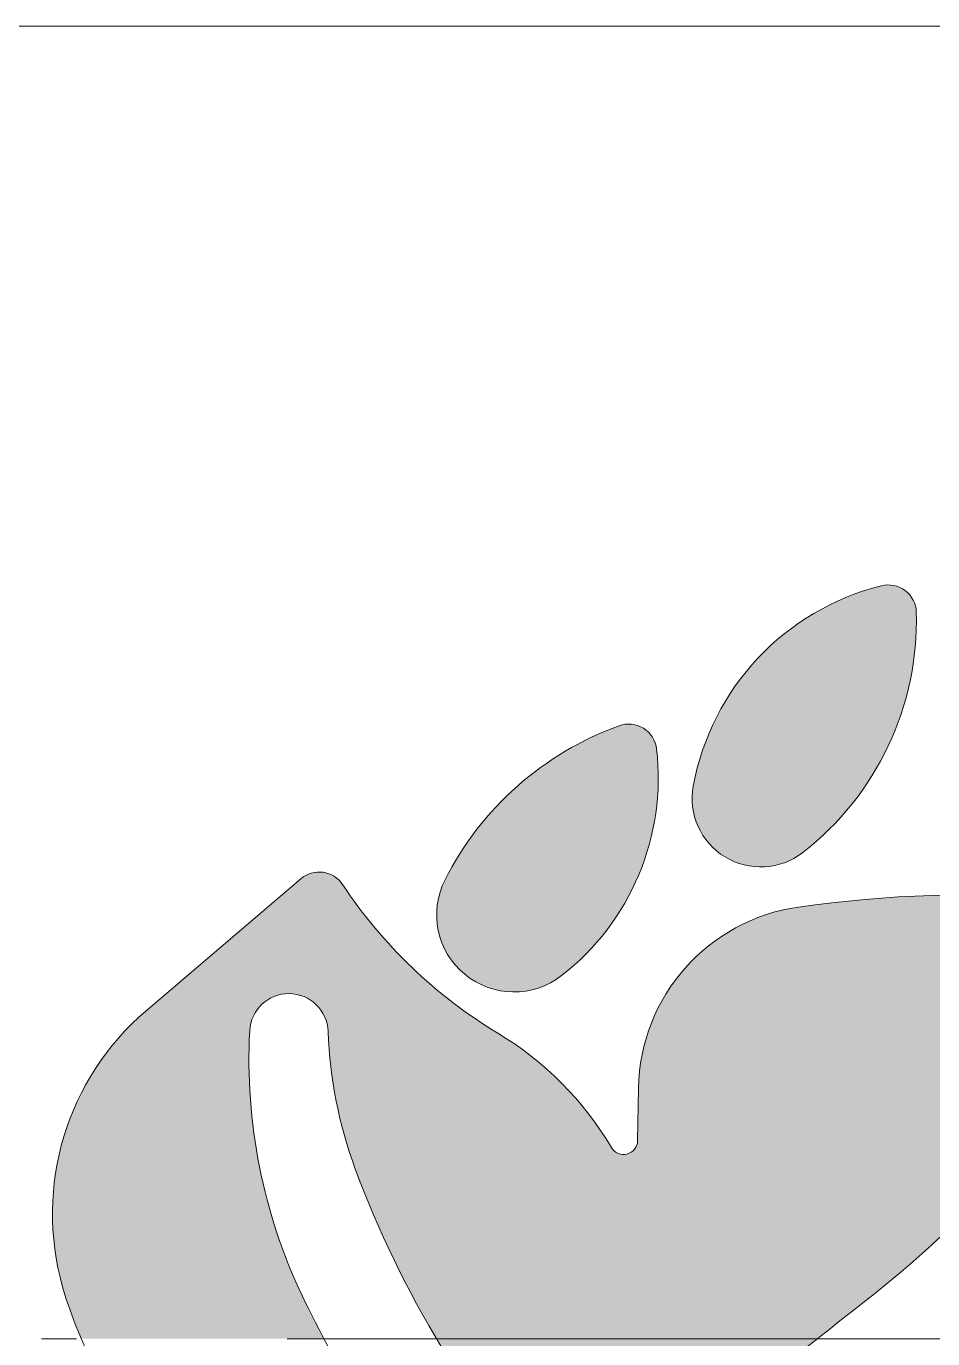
# Model space of a CAD drawing. Extents: x 0 to 297, y 0 to 420.
# Drawn here: x 231.99 to 244.9, y 260.14 to 278.84 of the extents above; entities that cross this region are included whole.
import ezdxf

# ---------------------------------------------------------------- set-up
doc = ezdxf.new("R2010")
doc.units = 0
doc.linetypes.add('DASHDOT', pattern=[18.5, 12, -3, 0.5, -3])

msp = doc.modelspace()

# ---------------------------------------------------------------- linework, layer by layer
at = {"color": 7, "lineweight": 13}
msp.add_line((208.579, 278.843), (277.577, 278.843), dxfattribs=at)
at = {"color": 7, "lineweight": 18, "ltscale": 0.072522}
msp.add_line((235.899, 266.693), (233.692, 264.81), dxfattribs=at)
at = {"color": 7, "lineweight": 18, "ltscale": 0.018704}
msp.add_line((240.695, 262.959), (240.707, 263.707), dxfattribs=at)
at = {"color": 7, "linetype": 'DASHDOT', "lineweight": 18}
msp.add_line((266.202, 260.138), (196.803, 260.135), dxfattribs=at)
at = {"color": 7, "lineweight": 18}
for centre, radius, start, end in [((245.043, 267.361), 3.614, 103.9829, 169.5806), ((244.266, 270.481), 0.4, 1.6441, 103.9829), ((240.484, 270.372), 4.183, 307.7936, 1.6441), ((241.96, 264.646), 4.494, 109.8732, 153.1051), ((240.568, 268.497), 0.4, 6.6247, 109.8732), ((237.417, 268.131), 3.573, 307.9077, 6.6247), ((242.449, 267.838), 0.977, 169.5806, 307.7936), ((236.158, 266.389), 0.4, 33.5424, 130.4798), ((242.299, 270.46), 6.967, 213.5424, 238.9582), ((238.935, 266.181), 1.102, 153.1051, 307.9077), ((245.455, 248.969), 17.495, 73.1377, 98.1115), ((243.361, 263.662), 2.654, 98.1115, 179.0369), ((235.727, 264.497), 0.559, 2.0755, 176.9909), ((236.16, 261.919), 3.801, 130.4798, 195.882), ((233.955, 273.468), 16.227, 308.4477, 327.9215), ((242.997, 264.115), 7.839, 176.9909, 205.473), ((242.601, 264.746), 6.319, 182.0755, 200.2823), ((236.292, 260.479), 4.682, 30.5716, 58.9582), ((240.495, 262.962), 0.2, 210.5716, 359.0369), ((250.278, 267.584), 14.504, 200.2823, 222.5322), ((238.158, 262.487), 5.879, 195.882, 222.0764), ((250.278, 267.584), 15.904, 205.473, 217.4768), ((121.796, 414.735), 196.604, 307.00487, 308.44774)]:
    msp.add_arc(centre, radius, start, end, dxfattribs=at)
at = {"color": 7, "lineweight": 5}
for points in [[(241.472, 267.869), (244.346, 270.872), (244.258, 270.88), (244.302, 270.879)], [(241.472, 267.869), (244.258, 270.88), (244.169, 270.869), (244.213, 270.877)], [(241.472, 267.869), (244.431, 270.845), (244.346, 270.872), (244.39, 270.861)], [(241.472, 267.869), (244.169, 270.869), (243.678, 270.708), (243.921, 270.797)], [(241.472, 267.869), (244.508, 270.799), (244.431, 270.845), (244.471, 270.824)], [(241.472, 267.869), (244.572, 270.738), (244.508, 270.799), (244.542, 270.77)], [(241.472, 267.869), (244.622, 270.664), (244.572, 270.738), (244.599, 270.702)], [(241.472, 267.869), (243.678, 270.708), (243.215, 270.479), (243.442, 270.602)], [(241.472, 267.869), (244.653, 270.58), (244.622, 270.664), (244.64, 270.623)], [(241.472, 267.869), (244.666, 270.492), (244.653, 270.58), (244.662, 270.536)], [(241.472, 267.869), (244.651, 270.001), (244.666, 270.492), (244.666, 270.246)], [(241.472, 267.869), (243.215, 270.479), (242.789, 270.187), (242.996, 270.341)], [(241.472, 267.869), (242.789, 270.187), (242.409, 269.836), (242.592, 270.018)], [(241.472, 267.869), (244.579, 269.515), (244.651, 270.001), (244.622, 269.757)], [(241.472, 267.869), (242.409, 269.836), (242.083, 269.435), (242.239, 269.642)], [(241.472, 267.869), (244.45, 269.041), (244.579, 269.515), (244.522, 269.276)], [(241.472, 267.869), (242.083, 269.435), (241.817, 268.992), (241.942, 269.219)], [(241.472, 267.869), (244.267, 268.585), (244.45, 269.041), (244.365, 268.811)], [(237.882, 266.507), (240.61, 268.895), (240.52, 268.894), (240.565, 268.897)], [(237.882, 266.507), (240.698, 268.875), (240.61, 268.895), (240.654, 268.887)], [(237.882, 266.507), (240.52, 268.894), (240.432, 268.873), (240.476, 268.886)], [(237.882, 266.507), (240.779, 268.837), (240.698, 268.875), (240.739, 268.858)], [(237.882, 266.507), (240.432, 268.873), (240.041, 268.71), (240.235, 268.796)], [(237.882, 266.507), (240.85, 268.781), (240.779, 268.837), (240.816, 268.811)], [(241.472, 267.869), (241.817, 268.992), (241.618, 268.515), (241.709, 268.757)], [(237.882, 266.507), (240.906, 268.711), (240.85, 268.781), (240.88, 268.748)], [(237.882, 266.507), (240.945, 268.63), (240.906, 268.711), (240.928, 268.672)], [(237.882, 266.507), (240.041, 268.71), (239.667, 268.511), (239.852, 268.615)], [(237.882, 266.507), (240.966, 268.543), (240.945, 268.63), (240.958, 268.587)], [(237.882, 266.507), (240.989, 268.086), (240.966, 268.543), (240.985, 268.315)], [(237.882, 266.507), (239.667, 268.511), (239.313, 268.278), (239.487, 268.399)], [(241.472, 267.869), (244.031, 268.154), (244.267, 268.585), (244.155, 268.366)], [(241.472, 267.869), (241.618, 268.515), (241.488, 268.015), (241.544, 268.268)], [(237.882, 266.507), (239.313, 268.278), (238.983, 268.013), (239.145, 268.149)], [(237.882, 266.507), (240.954, 267.63), (240.989, 268.086), (240.979, 267.857)], [(241.472, 267.869), (243.747, 267.754), (244.031, 268.154), (243.895, 267.95)], [(237.882, 266.507), (238.983, 268.013), (238.679, 267.717), (238.827, 267.869)], [(237.882, 266.507), (238.679, 267.717), (238.404, 267.395), (238.538, 267.559)], [(241.472, 267.869), (241.479, 267.722), (241.557, 267.439), (241.507, 267.577)], [(241.472, 267.869), (241.557, 267.439), (241.716, 267.192), (241.627, 267.309)], [(241.472, 267.869), (241.716, 267.192), (241.941, 267.004), (241.822, 267.089)], [(241.472, 267.869), (241.941, 267.004), (242.212, 266.89), (242.072, 266.937)], [(241.472, 267.869), (242.212, 266.89), (242.504, 266.863), (242.357, 266.866)], [(241.472, 267.869), (242.504, 266.863), (242.792, 266.923), (242.65, 266.882)], [(241.472, 267.869), (242.792, 266.923), (243.048, 267.066), (242.925, 266.985)], [(241.472, 267.869), (243.048, 267.066), (243.418, 267.389), (243.238, 267.222)], [(241.472, 267.869), (243.418, 267.389), (243.747, 267.754), (243.588, 267.567)], [(237.882, 266.507), (240.861, 267.182), (240.954, 267.63), (240.915, 267.405)], [(237.882, 266.507), (238.404, 267.395), (238.161, 267.048), (238.279, 267.224)], [(237.882, 266.507), (240.712, 266.75), (240.861, 267.182), (240.794, 266.964)], [(237.882, 266.507), (238.161, 267.048), (237.952, 266.679), (238.052, 266.866)], [(235.94, 265.014), (235.968, 266.741), (236.034, 264.965), (236.007, 266.759)], [(236.034, 264.965), (236.007, 266.759), (236.046, 266.773)], [(236.117, 264.898), (236.034, 264.965), (236.088, 266.783), (236.046, 266.773)], [(236.117, 264.898), (236.088, 266.783), (236.186, 264.817), (236.13, 266.788)], [(236.13, 266.788), (236.172, 266.789), (236.186, 264.817), (236.214, 266.785)], [(236.186, 264.817), (236.214, 266.785), (236.238, 264.724), (236.255, 266.777)], [(236.238, 264.724), (236.255, 266.777), (236.272, 264.623), (236.296, 266.765)], [(236.272, 264.623), (236.296, 266.765), (236.286, 264.518)], [(236.296, 266.765), (236.292, 264.392), (236.286, 264.518)], [(236.335, 266.748), (236.3, 264.267), (236.296, 266.765), (236.292, 264.392)], [(236.324, 264.017), (236.311, 264.142), (236.335, 266.748), (236.3, 264.267)], [(236.34, 263.893), (236.324, 264.017), (236.372, 266.728), (236.335, 266.748)], [(237.882, 266.507), (240.509, 266.34), (240.712, 266.75), (240.617, 266.542)], [(233.692, 264.81), (235.899, 266.693), (235.169, 264.527), (235.185, 264.632)], [(235.899, 266.693), (235.22, 264.732), (235.185, 264.632)], [(235.899, 266.693), (235.344, 264.904), (235.22, 264.732), (235.274, 264.824)], [(235.899, 266.693), (235.523, 265.018), (235.344, 264.904), (235.428, 264.97)], [(235.899, 266.693), (235.732, 265.056), (235.523, 265.018), (235.626, 265.047)], [(235.899, 266.693), (235.94, 265.014), (235.732, 265.056), (235.838, 265.045)], [(235.899, 266.693), (235.932, 266.719), (235.94, 265.014), (235.968, 266.741)], [(236.34, 263.893), (236.372, 266.728), (236.358, 263.768)], [(236.378, 263.645), (236.358, 263.768), (236.406, 266.703), (236.372, 266.728)], [(236.378, 263.645), (236.406, 266.703), (236.402, 263.521)], [(236.402, 263.521), (236.406, 266.703), (236.427, 263.398), (236.438, 266.675)], [(236.427, 263.398), (236.438, 266.675), (236.455, 263.276), (236.467, 266.644)], [(236.455, 263.276), (236.467, 266.644), (236.485, 263.154), (236.492, 266.61)], [(236.485, 263.154), (236.492, 266.61), (236.518, 263.033)], [(236.601, 266.451), (236.554, 262.913), (236.492, 266.61), (236.518, 263.033)], [(236.601, 266.451), (236.631, 262.674), (236.554, 262.913), (236.591, 262.793)], [(236.714, 266.294), (236.673, 262.556), (236.601, 266.451), (236.631, 262.674)], [(237.882, 266.507), (237.842, 266.326), (237.856, 265.955), (237.834, 266.14)], [(237.882, 266.507), (237.856, 265.955), (237.992, 265.611), (237.909, 265.777)], [(237.882, 266.507), (237.992, 265.611), (238.234, 265.331), (238.101, 265.46)], [(237.882, 266.507), (238.234, 265.331), (238.555, 265.146), (238.387, 265.225)], [(237.882, 266.507), (238.555, 265.146), (238.92, 265.079), (238.735, 265.097)], [(237.882, 266.507), (238.92, 265.079), (239.285, 265.136), (239.105, 265.092)], [(237.882, 266.507), (239.285, 265.136), (239.612, 265.311), (239.456, 265.21)], [(237.882, 266.507), (239.612, 265.311), (239.954, 265.615), (239.788, 265.458)], [(237.882, 266.507), (239.954, 265.615), (240.255, 265.96), (240.11, 265.783)], [(237.882, 266.507), (240.255, 265.96), (240.509, 266.34), (240.388, 266.146)], [(243.933, 266.398), (243.553, 260.37), (243.459, 266.35), (243.504, 260.331)], [(243.933, 266.398), (243.651, 260.447), (243.553, 260.37), (243.602, 260.409)], [(243.933, 266.398), (243.75, 260.525), (243.651, 260.447), (243.701, 260.486)], [(243.933, 266.398), (243.848, 260.603), (243.75, 260.525), (243.799, 260.564)], [(243.933, 266.398), (243.947, 260.681), (243.848, 260.603), (243.897, 260.642)], [(244.409, 266.433), (243.947, 260.681), (243.933, 266.398)], [(244.409, 266.433), (244.045, 260.759), (243.947, 260.681), (243.996, 260.72)], [(244.409, 266.433), (244.576, 261.199), (244.045, 260.759), (244.313, 260.976)], [(244.885, 266.455), (244.834, 261.427), (244.409, 266.433), (244.576, 261.199)], [(244.885, 266.455), (245.361, 266.464), (244.834, 261.427), (245.087, 261.661)], [(236.714, 266.294), (236.832, 266.141), (236.673, 262.556), (236.733, 262.399)], [(243.257, 260.137), (242.531, 266.183), (242.986, 266.289), (242.756, 266.246)], [(243.459, 266.35), (243.307, 260.176), (242.986, 266.289), (243.257, 260.137)], [(243.459, 266.35), (243.405, 260.253), (243.307, 260.176), (243.356, 260.215)], [(243.459, 266.35), (243.504, 260.331), (243.405, 260.253), (243.454, 260.292)], [(236.832, 266.141), (236.793, 262.242), (236.733, 262.399)], [(236.953, 265.991), (236.856, 262.087), (236.832, 266.141), (236.793, 262.242)], [(243.257, 260.137), (242.101, 265.998), (242.531, 266.183), (242.312, 266.1)], [(236.987, 261.777), (236.921, 261.932), (236.953, 265.991), (236.856, 262.087)], [(237.079, 265.845), (237.055, 261.624), (236.953, 265.991), (236.987, 261.777)], [(237.079, 265.845), (237.209, 265.702), (237.055, 261.624), (237.125, 261.471)], [(243.257, 260.137), (241.71, 265.74), (242.101, 265.998), (241.9, 265.878)], [(237.209, 265.702), (237.197, 261.32), (237.125, 261.471)], [(237.343, 265.562), (237.27, 261.169), (237.209, 265.702), (237.197, 261.32)], [(243.257, 260.137), (241.371, 265.418), (241.71, 265.74), (241.534, 265.587)], [(237.481, 265.427), (237.345, 261.018), (237.343, 265.562), (237.27, 261.169)], [(237.481, 265.427), (237.422, 260.869), (237.345, 261.018)], [(237.622, 265.295), (237.501, 260.721), (237.481, 265.427), (237.422, 260.869)], [(237.663, 260.427), (237.581, 260.573), (237.622, 265.295), (237.501, 260.721)], [(237.767, 265.168), (237.747, 260.281), (237.622, 265.295), (237.663, 260.427)], [(243.257, 260.137), (241.094, 265.041), (241.371, 265.418), (241.224, 265.236)], [(237.767, 265.168), (237.916, 265.044), (237.747, 260.281), (237.832, 260.137)], [(243.257, 260.137), (237.832, 260.137), (238.067, 264.925), (237.916, 265.044)], [(243.257, 260.137), (238.067, 264.925), (240.39, 262.792), (240.364, 262.811)], [(240.364, 262.811), (238.067, 264.925), (238.381, 264.699), (238.222, 264.81)], [(243.257, 260.137), (240.887, 264.622), (241.094, 265.041), (240.981, 264.836)], [(233.692, 264.81), (236.225, 260.137), (233.492, 264.627)], [(233.692, 264.81), (235.169, 264.527), (235.158, 264.04), (235.16, 264.283)], [(233.692, 264.81), (235.158, 264.04), (235.178, 263.553), (235.165, 263.796)], [(233.692, 264.81), (235.178, 263.553), (235.228, 263.069), (235.2, 263.31)], [(233.692, 264.81), (235.228, 263.069), (235.308, 262.588), (235.265, 262.828)], [(233.692, 264.81), (235.308, 262.588), (235.418, 262.114), (235.359, 262.35)], [(233.692, 264.81), (235.418, 262.114), (235.557, 261.647), (235.484, 261.879)], [(233.692, 264.81), (235.557, 261.647), (235.724, 261.19), (235.637, 261.417)], [(233.692, 264.81), (235.724, 261.19), (235.92, 260.744), (235.819, 260.965)], [(233.692, 264.81), (235.92, 260.744), (235.957, 260.667), (235.938, 260.705)], [(233.692, 264.81), (235.957, 260.667), (235.994, 260.591), (235.975, 260.629)], [(233.692, 264.81), (235.994, 260.591), (236.032, 260.514), (236.013, 260.553)], [(233.692, 264.81), (236.032, 260.514), (236.07, 260.439), (236.051, 260.477)], [(233.692, 264.81), (236.07, 260.439), (236.108, 260.363), (236.089, 260.401)], [(233.692, 264.81), (236.108, 260.363), (236.147, 260.287), (236.127, 260.325)], [(233.692, 264.81), (236.147, 260.287), (236.186, 260.212), (236.166, 260.25)], [(233.692, 264.81), (236.186, 260.212), (236.225, 260.137), (236.206, 260.174)], [(240.364, 262.811), (238.381, 264.699), (238.706, 264.49), (238.542, 264.592)], [(236.225, 260.137), (233.306, 264.43), (233.492, 264.627)], [(243.257, 260.137), (240.757, 264.172), (240.887, 264.622), (240.812, 264.4)], [(236.225, 260.137), (232.978, 263.999), (233.306, 264.43), (233.134, 264.22)], [(240.341, 262.834), (240.364, 262.811), (238.829, 264.414), (238.706, 264.49)], [(240.341, 262.834), (238.829, 264.414), (239.068, 264.249), (238.95, 264.333)], [(240.341, 262.834), (239.068, 264.249), (239.296, 264.07), (239.183, 264.161)], [(243.257, 260.137), (240.707, 263.707), (240.757, 264.172), (240.722, 263.941)], [(236.225, 260.137), (232.77, 260.137), (232.978, 263.999), (232.838, 263.766)], [(240.341, 262.834), (239.296, 264.07), (239.512, 263.877), (239.405, 263.976)], [(232.838, 263.766), (232.731, 260.227), (232.715, 263.525), (232.712, 260.273)], [(232.77, 260.137), (232.75, 260.182), (232.838, 263.766), (232.731, 260.227)], [(240.341, 262.834), (239.512, 263.877), (239.716, 263.672), (239.616, 263.776)], [(240.341, 262.834), (239.716, 263.672), (239.813, 263.564)], [(243.257, 260.137), (240.692, 262.927), (240.707, 263.707), (240.695, 262.959)], [(232.715, 263.525), (232.624, 260.503), (232.609, 263.275)], [(232.715, 263.525), (232.658, 260.41), (232.624, 260.503), (232.641, 260.457)], [(232.715, 263.525), (232.694, 260.319), (232.658, 260.41), (232.676, 260.364)], [(232.715, 263.525), (232.712, 260.273), (232.694, 260.319)], [(240.323, 262.86), (240.341, 262.834), (239.907, 263.454), (239.813, 263.564)], [(240.323, 262.86), (239.907, 263.454), (240.084, 263.224), (239.998, 263.34)], [(232.609, 263.275), (232.531, 260.784), (232.521, 263.019)], [(232.609, 263.275), (232.561, 260.69), (232.531, 260.784), (232.546, 260.737)], [(232.609, 263.275), (232.592, 260.596), (232.561, 260.69), (232.576, 260.643)], [(232.609, 263.275), (232.624, 260.503), (232.592, 260.596), (232.608, 260.549)], [(240.323, 262.86), (240.084, 263.224), (240.247, 262.984), (240.168, 263.105)], [(232.521, 263.019), (232.504, 260.878), (232.452, 262.756), (232.439, 261.142)], [(232.531, 260.784), (232.517, 260.831), (232.521, 263.019), (232.504, 260.878)], [(243.257, 260.137), (240.63, 262.815), (240.67, 262.866), (240.652, 262.839)], [(243.257, 260.137), (240.67, 262.866), (240.692, 262.927), (240.683, 262.895)], [(232.452, 262.756), (232.439, 261.142), (232.402, 262.49), (232.393, 261.409)], [(243.257, 260.137), (240.39, 262.792), (240.45, 262.767), (240.419, 262.777)], [(243.257, 260.137), (240.45, 262.767), (240.514, 262.763), (240.482, 262.763)], [(243.257, 260.137), (240.514, 262.763), (240.577, 262.78), (240.546, 262.769)], [(243.257, 260.137), (240.577, 262.78), (240.63, 262.815), (240.605, 262.795)], [(232.402, 262.49), (232.393, 261.409), (232.371, 262.221), (232.366, 261.679)], [(232.371, 262.221), (232.366, 261.679), (232.359, 261.95)], [(239.616, 257.753), (243.257, 260.137), (237.927, 259.979), (237.832, 260.137)], [(239.616, 257.753), (242.869, 259.833), (243.257, 260.137), (243.063, 259.985)]]:
    msp.add_solid(points, dxfattribs=at)

doc.saveas('drawing.dxf')
